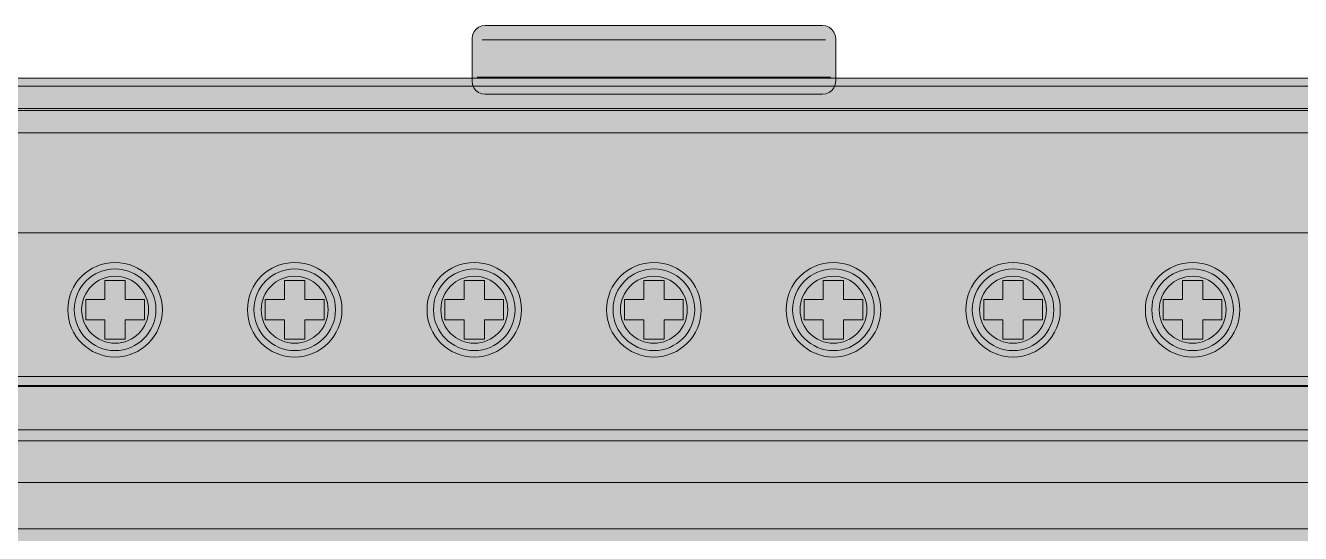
# Model space of a CAD drawing. Header units: millimetres. Extents: x 2517 to 4319, y 573 to 1664.
# Drawn here: x 2720.3 to 2783.4, y 676.3 to 701.4 of the extents above; entities that cross this region are included whole.
import ezdxf

# ---------------------------------------------------------------- set-up
doc = ezdxf.new("R2010")
doc.units = ezdxf.units.MM
for name, color, linetype, lineweight in [('EKF_DETAILS', 7, 'Continuous', 5), ('EKF_FILL', 7, 'Continuous', 5), ('EKF_OUTLINE', 7, 'Continuous', 13), ('EKF_TERMINALS', 7, 'Continuous', 5)]:
    doc.layers.add(name, color=color, linetype=linetype, lineweight=lineweight)

# ---------------------------------------------------------------- blocks, each defined once
blk = doc.blocks.new('EKF_CM_4x11')
at = {"layer": 'EKF_FILL', "true_color": 0x74745f}
blk.add_hatch(color=47, dxfattribs=at).paths.add_polyline_path([(61.6, 90.7), (61.768, 90.678), (61.925, 90.613), (62.06, 90.51), (62.163, 90.375), (62.228, 90.218), (62.25, 90.05), (62.25, 87.95), (62.228, 87.782), (62.163, 87.625), (62.06, 87.49), (61.925, 87.387), (61.768, 87.322), (61.6, 87.3), (44.9, 87.3), (44.732, 87.322), (44.575, 87.387), (44.44, 87.49), (44.337, 87.625), (44.272, 87.782), (44.25, 87.95), (44.25, 90.05), (44.272, 90.218), (44.337, 90.375), (44.44, 90.51), (44.575, 90.613), (44.732, 90.678), (44.9, 90.7)])
at = {"layer": 'EKF_FILL', "true_color": 0xe3e8e5}
blk.add_hatch(color=254, dxfattribs=at).paths.add_polyline_path([(105.3, 88.1), (105.611, 88.059), (105.9, 87.939), (106.149, 87.749), (106.339, 87.5), (106.459, 87.211), (106.5, 86.9), (106.5, 1.2), (106.459, 0.889), (106.339, 0.6), (106.149, 0.351), (105.9, 0.161), (105.611, 0.041), (105.3, 0), (1.2, 0), (0.889, 0.041), (0.6, 0.161), (0.351, 0.351), (0.161, 0.6), (0.041, 0.889), (0, 1.2), (0, 86.9), (0.041, 87.211), (0.161, 87.5), (0.351, 87.749), (0.6, 87.939), (0.889, 88.059), (1.2, 88.1)])
at = {"layer": 'EKF_FILL', "true_color": 0x55564e}
blk.add_hatch(color=251, dxfattribs=at).paths.add_polyline_path([(103.3, 87.7), (103.481, 87.676), (103.65, 87.606), (103.795, 87.495), (103.906, 87.35), (103.976, 87.181), (104, 87), (104, 1.4), (103.976, 1.219), (103.906, 1.05), (103.795, 0.905), (103.65, 0.794), (103.481, 0.724), (103.3, 0.7), (3.2, 0.7), (3.019, 0.724), (2.85, 0.794), (2.705, 0.905), (2.594, 1.05), (2.524, 1.219), (2.5, 1.4), (2.5, 87), (2.524, 87.181), (2.594, 87.35), (2.705, 87.495), (2.85, 87.606), (3.019, 87.676), (3.2, 87.7)])
at = {"layer": 'EKF_FILL', "true_color": 0x797c6b}
blk.add_hatch(color=8, dxfattribs=at).paths.add_polyline_path([(3.5, 87.7), (103, 87.7), (103, 86.6), (3.5, 86.6)])
at = {"layer": 'EKF_FILL', "true_color": 0x8b8e81}
for points in [[(3.3, 86.9), (103.2, 86.9), (103.2, 85.7), (3.3, 85.7)], [(3.3, 67.3), (103.2, 67.3), (103.2, 66.1), (3.3, 66.1)]]:
    blk.add_hatch(color=252, dxfattribs=at).paths.add_polyline_path(points)
at = {"layer": 'EKF_FILL', "true_color": 0x66665a}
blk.add_hatch(color=251, dxfattribs=at).paths.add_polyline_path([(102.1, 86.5), (102.204, 86.486), (102.3, 86.446), (102.383, 86.383), (102.446, 86.3), (102.486, 86.204), (102.5, 86.1), (102.5, 2.3), (102.486, 2.196), (102.446, 2.1), (102.383, 2.017), (102.3, 1.954), (102.204, 1.914), (102.1, 1.9), (4.4, 1.9), (4.296, 1.914), (4.2, 1.954), (4.117, 2.017), (4.054, 2.1), (4.014, 2.196), (4, 2.3), (4, 86.1), (4.014, 86.204), (4.054, 86.3), (4.117, 86.383), (4.2, 86.446), (4.296, 86.486), (4.4, 86.5)])
at = {"layer": 'EKF_FILL', "true_color": 0x8b805d}
blk.add_hatch(color=45, dxfattribs=at).paths.add_polyline_path([(100, 80.442), (100.104, 80.428), (100.2, 80.388), (100.283, 80.324), (100.346, 80.242), (100.386, 80.145), (100.4, 80.041), (100.4, 73.242), (100.386, 73.138), (100.346, 73.041), (100.283, 72.959), (100.2, 72.895), (100.104, 72.855), (100, 72.841), (6.5, 72.841), (6.396, 72.855), (6.3, 72.895), (6.217, 72.959), (6.154, 73.041), (6.114, 73.138), (6.1, 73.242), (6.1, 80.041), (6.114, 80.145), (6.154, 80.242), (6.217, 80.324), (6.3, 80.388), (6.396, 80.428), (6.5, 80.442)])
at = {"layer": 'EKF_FILL', "true_color": 0x625f4e}
for points in [[(28.92, 76.642), (28.9, 76.336), (28.84, 76.036), (28.742, 75.746), (28.606, 75.472), (28.436, 75.217), (28.235, 74.987), (28.005, 74.785), (27.75, 74.615), (27.475, 74.48), (27.186, 74.381), (26.885, 74.322), (26.58, 74.302), (26.275, 74.322), (25.974, 74.381), (25.685, 74.48), (25.41, 74.615), (25.155, 74.785), (24.925, 74.987), (24.724, 75.217), (24.554, 75.472), (24.418, 75.746), (24.32, 76.036), (24.26, 76.336), (24.24, 76.642), (24.26, 76.947), (24.32, 77.247), (24.418, 77.537), (24.554, 77.811), (24.724, 78.066), (24.925, 78.296), (25.155, 78.498), (25.41, 78.668), (25.685, 78.803), (25.974, 78.902), (26.275, 78.961), (26.58, 78.981), (26.885, 78.961), (27.186, 78.902), (27.475, 78.803), (27.75, 78.668), (28.005, 78.498), (28.235, 78.296), (28.436, 78.066), (28.606, 77.811), (28.742, 77.537), (28.84, 77.247), (28.9, 76.947)], [(37.81, 76.642), (37.79, 76.336), (37.73, 76.036), (37.632, 75.746), (37.496, 75.472), (37.326, 75.217), (37.125, 74.987), (36.895, 74.785), (36.64, 74.615), (36.365, 74.48), (36.076, 74.381), (35.775, 74.322), (35.47, 74.302), (35.165, 74.322), (34.864, 74.381), (34.575, 74.48), (34.3, 74.615), (34.045, 74.785), (33.815, 74.987), (33.614, 75.217), (33.444, 75.472), (33.308, 75.746), (33.21, 76.036), (33.15, 76.336), (33.13, 76.642), (33.15, 76.947), (33.21, 77.247), (33.308, 77.537), (33.444, 77.811), (33.614, 78.066), (33.815, 78.296), (34.045, 78.498), (34.3, 78.668), (34.575, 78.803), (34.864, 78.902), (35.165, 78.961), (35.47, 78.981), (35.775, 78.961), (36.076, 78.902), (36.365, 78.803), (36.64, 78.668), (36.895, 78.498), (37.125, 78.296), (37.326, 78.066), (37.496, 77.811), (37.632, 77.537), (37.73, 77.247), (37.79, 76.947)], [(46.7, 76.642), (46.68, 76.336), (46.62, 76.036), (46.522, 75.746), (46.386, 75.472), (46.216, 75.217), (46.015, 74.987), (45.785, 74.785), (45.53, 74.615), (45.255, 74.48), (44.966, 74.381), (44.665, 74.322), (44.36, 74.302), (44.055, 74.322), (43.754, 74.381), (43.465, 74.48), (43.19, 74.615), (42.935, 74.785), (42.705, 74.987), (42.504, 75.217), (42.334, 75.472), (42.198, 75.746), (42.1, 76.036), (42.04, 76.336), (42.02, 76.642), (42.04, 76.947), (42.1, 77.247), (42.198, 77.537), (42.334, 77.811), (42.504, 78.066), (42.705, 78.296), (42.935, 78.498), (43.19, 78.668), (43.465, 78.803), (43.754, 78.902), (44.055, 78.961), (44.36, 78.981), (44.665, 78.961), (44.966, 78.902), (45.255, 78.803), (45.53, 78.668), (45.785, 78.498), (46.015, 78.296), (46.216, 78.066), (46.386, 77.811), (46.522, 77.537), (46.62, 77.247), (46.68, 76.947)], [(55.59, 76.642), (55.57, 76.336), (55.51, 76.036), (55.412, 75.746), (55.276, 75.472), (55.106, 75.217), (54.905, 74.987), (54.675, 74.785), (54.42, 74.615), (54.145, 74.48), (53.856, 74.381), (53.555, 74.322), (53.25, 74.302), (52.945, 74.322), (52.644, 74.381), (52.355, 74.48), (52.08, 74.615), (51.825, 74.785), (51.595, 74.987), (51.394, 75.217), (51.224, 75.472), (51.088, 75.746), (50.99, 76.036), (50.93, 76.336), (50.91, 76.642), (50.93, 76.947), (50.99, 77.247), (51.088, 77.537), (51.224, 77.811), (51.394, 78.066), (51.595, 78.296), (51.825, 78.498), (52.08, 78.668), (52.355, 78.803), (52.644, 78.902), (52.945, 78.961), (53.25, 78.981), (53.555, 78.961), (53.856, 78.902), (54.145, 78.803), (54.42, 78.668), (54.675, 78.498), (54.905, 78.296), (55.106, 78.066), (55.276, 77.811), (55.412, 77.537), (55.51, 77.247), (55.57, 76.947)], [(64.48, 76.642), (64.46, 76.336), (64.4, 76.036), (64.302, 75.746), (64.166, 75.472), (63.996, 75.217), (63.795, 74.987), (63.565, 74.785), (63.31, 74.615), (63.035, 74.48), (62.746, 74.381), (62.445, 74.322), (62.14, 74.302), (61.835, 74.322), (61.534, 74.381), (61.245, 74.48), (60.97, 74.615), (60.715, 74.785), (60.485, 74.987), (60.284, 75.217), (60.114, 75.472), (59.978, 75.746), (59.88, 76.036), (59.82, 76.336), (59.8, 76.642), (59.82, 76.947), (59.88, 77.247), (59.978, 77.537), (60.114, 77.811), (60.284, 78.066), (60.485, 78.296), (60.715, 78.498), (60.97, 78.668), (61.245, 78.803), (61.534, 78.902), (61.835, 78.961), (62.14, 78.981), (62.445, 78.961), (62.746, 78.902), (63.035, 78.803), (63.31, 78.668), (63.565, 78.498), (63.795, 78.296), (63.996, 78.066), (64.166, 77.811), (64.302, 77.537), (64.4, 77.247), (64.46, 76.947)], [(73.37, 76.642), (73.35, 76.336), (73.29, 76.036), (73.192, 75.746), (73.056, 75.472), (72.886, 75.217), (72.685, 74.987), (72.455, 74.785), (72.2, 74.615), (71.925, 74.48), (71.636, 74.381), (71.335, 74.322), (71.03, 74.302), (70.725, 74.322), (70.424, 74.381), (70.135, 74.48), (69.86, 74.615), (69.605, 74.785), (69.375, 74.987), (69.174, 75.217), (69.004, 75.472), (68.868, 75.746), (68.77, 76.036), (68.71, 76.336), (68.69, 76.642), (68.71, 76.947), (68.77, 77.247), (68.868, 77.537), (69.004, 77.811), (69.174, 78.066), (69.375, 78.296), (69.605, 78.498), (69.86, 78.668), (70.135, 78.803), (70.424, 78.902), (70.725, 78.961), (71.03, 78.981), (71.335, 78.961), (71.636, 78.902), (71.925, 78.803), (72.2, 78.668), (72.455, 78.498), (72.685, 78.296), (72.886, 78.066), (73.056, 77.811), (73.192, 77.537), (73.29, 77.247), (73.35, 76.947)], [(82.26, 76.642), (82.24, 76.336), (82.18, 76.036), (82.082, 75.746), (81.946, 75.472), (81.776, 75.217), (81.575, 74.987), (81.345, 74.785), (81.09, 74.615), (80.815, 74.48), (80.526, 74.381), (80.225, 74.322), (79.92, 74.302), (79.615, 74.322), (79.314, 74.381), (79.025, 74.48), (78.75, 74.615), (78.495, 74.785), (78.265, 74.987), (78.064, 75.217), (77.894, 75.472), (77.758, 75.746), (77.66, 76.036), (77.6, 76.336), (77.58, 76.642), (77.6, 76.947), (77.66, 77.247), (77.758, 77.537), (77.894, 77.811), (78.064, 78.066), (78.265, 78.296), (78.495, 78.498), (78.75, 78.668), (79.025, 78.803), (79.314, 78.902), (79.615, 78.961), (79.92, 78.981), (80.225, 78.961), (80.526, 78.902), (80.815, 78.803), (81.09, 78.668), (81.345, 78.498), (81.575, 78.296), (81.776, 78.066), (81.946, 77.811), (82.082, 77.537), (82.18, 77.247), (82.24, 76.947)]]:
    blk.add_hatch(color=251, dxfattribs=at).paths.add_polyline_path(points)
at = {"layer": 'EKF_FILL', "true_color": 0x909087}
for points in [[(28.6, 76.642), (28.583, 76.378), (28.531, 76.119), (28.446, 75.868), (28.329, 75.632), (28.183, 75.412), (28.008, 75.213), (27.81, 75.039), (27.59, 74.892), (27.353, 74.775), (27.103, 74.69), (26.844, 74.639), (26.58, 74.621), (26.316, 74.639), (26.057, 74.69), (25.807, 74.775), (25.57, 74.892), (25.35, 75.039), (25.152, 75.213), (24.977, 75.412), (24.831, 75.632), (24.714, 75.868), (24.629, 76.119), (24.577, 76.378), (24.56, 76.642), (24.577, 76.905), (24.629, 77.164), (24.714, 77.415), (24.831, 77.651), (24.977, 77.871), (25.152, 78.07), (25.35, 78.244), (25.57, 78.391), (25.807, 78.508), (26.057, 78.593), (26.316, 78.644), (26.58, 78.662), (26.844, 78.644), (27.103, 78.593), (27.353, 78.508), (27.59, 78.391), (27.81, 78.244), (28.008, 78.07), (28.183, 77.871), (28.329, 77.651), (28.446, 77.415), (28.531, 77.164), (28.583, 76.905)], [(37.49, 76.642), (37.473, 76.378), (37.421, 76.119), (37.336, 75.868), (37.219, 75.632), (37.073, 75.412), (36.898, 75.213), (36.7, 75.039), (36.48, 74.892), (36.243, 74.775), (35.993, 74.69), (35.734, 74.639), (35.47, 74.621), (35.206, 74.639), (34.947, 74.69), (34.697, 74.775), (34.46, 74.892), (34.24, 75.039), (34.042, 75.213), (33.867, 75.412), (33.721, 75.632), (33.604, 75.868), (33.519, 76.119), (33.467, 76.378), (33.45, 76.642), (33.467, 76.905), (33.519, 77.164), (33.604, 77.415), (33.721, 77.651), (33.867, 77.871), (34.042, 78.07), (34.24, 78.244), (34.46, 78.391), (34.697, 78.508), (34.947, 78.593), (35.206, 78.644), (35.47, 78.662), (35.734, 78.644), (35.993, 78.593), (36.243, 78.508), (36.48, 78.391), (36.7, 78.244), (36.898, 78.07), (37.073, 77.871), (37.219, 77.651), (37.336, 77.415), (37.421, 77.164), (37.473, 76.905)], [(46.38, 76.642), (46.363, 76.378), (46.311, 76.119), (46.226, 75.868), (46.109, 75.632), (45.963, 75.412), (45.788, 75.213), (45.59, 75.039), (45.37, 74.892), (45.133, 74.775), (44.883, 74.69), (44.624, 74.639), (44.36, 74.621), (44.096, 74.639), (43.837, 74.69), (43.587, 74.775), (43.35, 74.892), (43.13, 75.039), (42.932, 75.213), (42.757, 75.412), (42.611, 75.632), (42.494, 75.868), (42.409, 76.119), (42.357, 76.378), (42.34, 76.642), (42.357, 76.905), (42.409, 77.164), (42.494, 77.415), (42.611, 77.651), (42.757, 77.871), (42.932, 78.07), (43.13, 78.244), (43.35, 78.391), (43.587, 78.508), (43.837, 78.593), (44.096, 78.644), (44.36, 78.662), (44.624, 78.644), (44.883, 78.593), (45.133, 78.508), (45.37, 78.391), (45.59, 78.244), (45.788, 78.07), (45.963, 77.871), (46.109, 77.651), (46.226, 77.415), (46.311, 77.164), (46.363, 76.905)], [(55.27, 76.642), (55.253, 76.378), (55.201, 76.119), (55.116, 75.868), (54.999, 75.632), (54.853, 75.412), (54.678, 75.213), (54.48, 75.039), (54.26, 74.892), (54.023, 74.775), (53.773, 74.69), (53.514, 74.639), (53.25, 74.621), (52.986, 74.639), (52.727, 74.69), (52.477, 74.775), (52.24, 74.892), (52.02, 75.039), (51.822, 75.213), (51.647, 75.412), (51.501, 75.632), (51.384, 75.868), (51.299, 76.119), (51.247, 76.378), (51.23, 76.642), (51.247, 76.905), (51.299, 77.164), (51.384, 77.415), (51.501, 77.651), (51.647, 77.871), (51.822, 78.07), (52.02, 78.244), (52.24, 78.391), (52.477, 78.508), (52.727, 78.593), (52.986, 78.644), (53.25, 78.662), (53.514, 78.644), (53.773, 78.593), (54.023, 78.508), (54.26, 78.391), (54.48, 78.244), (54.678, 78.07), (54.853, 77.871), (54.999, 77.651), (55.116, 77.415), (55.201, 77.164), (55.253, 76.905)], [(64.16, 76.642), (64.143, 76.378), (64.091, 76.119), (64.006, 75.868), (63.889, 75.632), (63.743, 75.412), (63.568, 75.213), (63.37, 75.039), (63.15, 74.892), (62.913, 74.775), (62.663, 74.69), (62.404, 74.639), (62.14, 74.621), (61.876, 74.639), (61.617, 74.69), (61.367, 74.775), (61.13, 74.892), (60.91, 75.039), (60.712, 75.213), (60.537, 75.412), (60.391, 75.632), (60.274, 75.868), (60.189, 76.119), (60.137, 76.378), (60.12, 76.642), (60.137, 76.905), (60.189, 77.164), (60.274, 77.415), (60.391, 77.651), (60.537, 77.871), (60.712, 78.07), (60.91, 78.244), (61.13, 78.391), (61.367, 78.508), (61.617, 78.593), (61.876, 78.644), (62.14, 78.662), (62.404, 78.644), (62.663, 78.593), (62.913, 78.508), (63.15, 78.391), (63.37, 78.244), (63.568, 78.07), (63.743, 77.871), (63.889, 77.651), (64.006, 77.415), (64.091, 77.164), (64.143, 76.905)], [(73.05, 76.642), (73.033, 76.378), (72.981, 76.119), (72.896, 75.868), (72.779, 75.632), (72.633, 75.412), (72.458, 75.213), (72.26, 75.039), (72.04, 74.892), (71.803, 74.775), (71.553, 74.69), (71.294, 74.639), (71.03, 74.621), (70.766, 74.639), (70.507, 74.69), (70.257, 74.775), (70.02, 74.892), (69.8, 75.039), (69.602, 75.213), (69.427, 75.412), (69.281, 75.632), (69.164, 75.868), (69.079, 76.119), (69.027, 76.378), (69.01, 76.642), (69.027, 76.905), (69.079, 77.164), (69.164, 77.415), (69.281, 77.651), (69.427, 77.871), (69.602, 78.07), (69.8, 78.244), (70.02, 78.391), (70.257, 78.508), (70.507, 78.593), (70.766, 78.644), (71.03, 78.662), (71.294, 78.644), (71.553, 78.593), (71.803, 78.508), (72.04, 78.391), (72.26, 78.244), (72.458, 78.07), (72.633, 77.871), (72.779, 77.651), (72.896, 77.415), (72.981, 77.164), (73.033, 76.905)], [(81.94, 76.642), (81.923, 76.378), (81.871, 76.119), (81.786, 75.868), (81.669, 75.632), (81.523, 75.412), (81.348, 75.213), (81.15, 75.039), (80.93, 74.892), (80.693, 74.775), (80.443, 74.69), (80.184, 74.639), (79.92, 74.621), (79.656, 74.639), (79.397, 74.69), (79.147, 74.775), (78.91, 74.892), (78.69, 75.039), (78.492, 75.213), (78.317, 75.412), (78.171, 75.632), (78.054, 75.868), (77.969, 76.119), (77.917, 76.378), (77.9, 76.642), (77.917, 76.905), (77.969, 77.164), (78.054, 77.415), (78.171, 77.651), (78.317, 77.871), (78.492, 78.07), (78.69, 78.244), (78.91, 78.391), (79.147, 78.508), (79.397, 78.593), (79.656, 78.644), (79.92, 78.662), (80.184, 78.644), (80.443, 78.593), (80.693, 78.508), (80.93, 78.391), (81.15, 78.244), (81.348, 78.07), (81.523, 77.871), (81.669, 77.651), (81.786, 77.415), (81.871, 77.164), (81.923, 76.905)]]:
    blk.add_hatch(color=252, dxfattribs=at).paths.add_polyline_path(points)
at = {"layer": 'EKF_FILL', "true_color": 0x797d75}
for points in [[(28.236, 76.642), (28.222, 76.425), (28.18, 76.213), (28.11, 76.008), (28.014, 75.813), (27.894, 75.633), (27.751, 75.47), (27.588, 75.327), (27.408, 75.207), (27.214, 75.111), (27.009, 75.042), (26.796, 74.999), (26.58, 74.985), (26.364, 74.999), (26.151, 75.042), (25.946, 75.111), (25.752, 75.207), (25.572, 75.327), (25.409, 75.47), (25.266, 75.633), (25.146, 75.813), (25.05, 76.008), (24.98, 76.213), (24.938, 76.425), (24.924, 76.642), (24.938, 76.858), (24.98, 77.07), (25.05, 77.275), (25.146, 77.47), (25.266, 77.65), (25.409, 77.813), (25.572, 77.956), (25.752, 78.076), (25.946, 78.172), (26.151, 78.241), (26.364, 78.284), (26.58, 78.298), (26.796, 78.284), (27.009, 78.241), (27.214, 78.172), (27.408, 78.076), (27.588, 77.956), (27.751, 77.813), (27.894, 77.65), (28.014, 77.47), (28.11, 77.275), (28.18, 77.07), (28.222, 76.858)], [(37.126, 76.642), (37.112, 76.425), (37.07, 76.213), (37, 76.008), (36.904, 75.813), (36.784, 75.633), (36.641, 75.47), (36.478, 75.327), (36.298, 75.207), (36.104, 75.111), (35.899, 75.042), (35.686, 74.999), (35.47, 74.985), (35.254, 74.999), (35.041, 75.042), (34.836, 75.111), (34.642, 75.207), (34.462, 75.327), (34.299, 75.47), (34.156, 75.633), (34.036, 75.813), (33.94, 76.008), (33.87, 76.213), (33.828, 76.425), (33.814, 76.642), (33.828, 76.858), (33.87, 77.07), (33.94, 77.275), (34.036, 77.47), (34.156, 77.65), (34.299, 77.813), (34.462, 77.956), (34.642, 78.076), (34.836, 78.172), (35.041, 78.241), (35.254, 78.284), (35.47, 78.298), (35.686, 78.284), (35.899, 78.241), (36.104, 78.172), (36.298, 78.076), (36.478, 77.956), (36.641, 77.813), (36.784, 77.65), (36.904, 77.47), (37, 77.275), (37.07, 77.07), (37.112, 76.858)], [(46.016, 76.642), (46.002, 76.425), (45.96, 76.213), (45.89, 76.008), (45.794, 75.813), (45.674, 75.633), (45.531, 75.47), (45.368, 75.327), (45.188, 75.207), (44.994, 75.111), (44.789, 75.042), (44.576, 74.999), (44.36, 74.985), (44.144, 74.999), (43.931, 75.042), (43.726, 75.111), (43.532, 75.207), (43.352, 75.327), (43.189, 75.47), (43.046, 75.633), (42.926, 75.813), (42.83, 76.008), (42.76, 76.213), (42.718, 76.425), (42.704, 76.642), (42.718, 76.858), (42.76, 77.07), (42.83, 77.275), (42.926, 77.47), (43.046, 77.65), (43.189, 77.813), (43.352, 77.956), (43.532, 78.076), (43.726, 78.172), (43.931, 78.241), (44.144, 78.284), (44.36, 78.298), (44.576, 78.284), (44.789, 78.241), (44.994, 78.172), (45.188, 78.076), (45.368, 77.956), (45.531, 77.813), (45.674, 77.65), (45.794, 77.47), (45.89, 77.275), (45.96, 77.07), (46.002, 76.858)], [(54.906, 76.642), (54.892, 76.425), (54.85, 76.213), (54.78, 76.008), (54.684, 75.813), (54.564, 75.633), (54.421, 75.47), (54.258, 75.327), (54.078, 75.207), (53.884, 75.111), (53.679, 75.042), (53.466, 74.999), (53.25, 74.985), (53.034, 74.999), (52.821, 75.042), (52.616, 75.111), (52.422, 75.207), (52.242, 75.327), (52.079, 75.47), (51.936, 75.633), (51.816, 75.813), (51.72, 76.008), (51.65, 76.213), (51.608, 76.425), (51.594, 76.642), (51.608, 76.858), (51.65, 77.07), (51.72, 77.275), (51.816, 77.47), (51.936, 77.65), (52.079, 77.813), (52.242, 77.956), (52.422, 78.076), (52.616, 78.172), (52.821, 78.241), (53.034, 78.284), (53.25, 78.298), (53.466, 78.284), (53.679, 78.241), (53.884, 78.172), (54.078, 78.076), (54.258, 77.956), (54.421, 77.813), (54.564, 77.65), (54.684, 77.47), (54.78, 77.275), (54.85, 77.07), (54.892, 76.858)], [(63.796, 76.642), (63.782, 76.425), (63.74, 76.213), (63.67, 76.008), (63.574, 75.813), (63.454, 75.633), (63.311, 75.47), (63.148, 75.327), (62.968, 75.207), (62.774, 75.111), (62.569, 75.042), (62.356, 74.999), (62.14, 74.985), (61.924, 74.999), (61.711, 75.042), (61.506, 75.111), (61.312, 75.207), (61.132, 75.327), (60.969, 75.47), (60.826, 75.633), (60.706, 75.813), (60.61, 76.008), (60.54, 76.213), (60.498, 76.425), (60.484, 76.642), (60.498, 76.858), (60.54, 77.07), (60.61, 77.275), (60.706, 77.47), (60.826, 77.65), (60.969, 77.813), (61.132, 77.956), (61.312, 78.076), (61.506, 78.172), (61.711, 78.241), (61.924, 78.284), (62.14, 78.298), (62.356, 78.284), (62.569, 78.241), (62.774, 78.172), (62.968, 78.076), (63.148, 77.956), (63.311, 77.813), (63.454, 77.65), (63.574, 77.47), (63.67, 77.275), (63.74, 77.07), (63.782, 76.858)], [(72.686, 76.642), (72.672, 76.425), (72.63, 76.213), (72.56, 76.008), (72.464, 75.813), (72.344, 75.633), (72.201, 75.47), (72.038, 75.327), (71.858, 75.207), (71.664, 75.111), (71.459, 75.042), (71.246, 74.999), (71.03, 74.985), (70.814, 74.999), (70.601, 75.042), (70.396, 75.111), (70.202, 75.207), (70.022, 75.327), (69.859, 75.47), (69.716, 75.633), (69.596, 75.813), (69.5, 76.008), (69.43, 76.213), (69.388, 76.425), (69.374, 76.642), (69.388, 76.858), (69.43, 77.07), (69.5, 77.275), (69.596, 77.47), (69.716, 77.65), (69.859, 77.813), (70.022, 77.956), (70.202, 78.076), (70.396, 78.172), (70.601, 78.241), (70.814, 78.284), (71.03, 78.298), (71.246, 78.284), (71.459, 78.241), (71.664, 78.172), (71.858, 78.076), (72.038, 77.956), (72.201, 77.813), (72.344, 77.65), (72.464, 77.47), (72.56, 77.275), (72.63, 77.07), (72.672, 76.858)], [(81.576, 76.642), (81.562, 76.425), (81.52, 76.213), (81.45, 76.008), (81.354, 75.813), (81.234, 75.633), (81.091, 75.47), (80.928, 75.327), (80.748, 75.207), (80.554, 75.111), (80.349, 75.042), (80.136, 74.999), (79.92, 74.985), (79.704, 74.999), (79.491, 75.042), (79.286, 75.111), (79.092, 75.207), (78.912, 75.327), (78.749, 75.47), (78.606, 75.633), (78.486, 75.813), (78.39, 76.008), (78.32, 76.213), (78.278, 76.425), (78.264, 76.642), (78.278, 76.858), (78.32, 77.07), (78.39, 77.275), (78.486, 77.47), (78.606, 77.65), (78.749, 77.813), (78.912, 77.956), (79.092, 78.076), (79.286, 78.172), (79.491, 78.241), (79.704, 78.284), (79.92, 78.298), (80.136, 78.284), (80.349, 78.241), (80.554, 78.172), (80.748, 78.076), (80.928, 77.956), (81.091, 77.813), (81.234, 77.65), (81.354, 77.47), (81.45, 77.275), (81.52, 77.07), (81.562, 76.858)]]:
    blk.add_hatch(color=8, dxfattribs=at).paths.add_polyline_path(points)
at = {"layer": 'EKF_FILL', "true_color": 0x40473f}
for points in [[(26.075, 78.096), (27.085, 78.096), (27.085, 77.147), (28.034, 77.147), (28.034, 76.136), (27.085, 76.136), (27.085, 75.187), (26.075, 75.187), (26.075, 76.136), (25.126, 76.136), (25.126, 77.147), (26.075, 77.147)], [(34.965, 78.096), (35.975, 78.096), (35.975, 77.147), (36.924, 77.147), (36.924, 76.136), (35.975, 76.136), (35.975, 75.187), (34.965, 75.187), (34.965, 76.136), (34.016, 76.136), (34.016, 77.147), (34.965, 77.147)], [(43.855, 78.096), (44.865, 78.096), (44.865, 77.147), (45.814, 77.147), (45.814, 76.136), (44.865, 76.136), (44.865, 75.187), (43.855, 75.187), (43.855, 76.136), (42.906, 76.136), (42.906, 77.147), (43.855, 77.147)], [(52.745, 78.096), (53.755, 78.096), (53.755, 77.147), (54.704, 77.147), (54.704, 76.136), (53.755, 76.136), (53.755, 75.187), (52.745, 75.187), (52.745, 76.136), (51.796, 76.136), (51.796, 77.147), (52.745, 77.147)], [(61.635, 78.096), (62.645, 78.096), (62.645, 77.147), (63.594, 77.147), (63.594, 76.136), (62.645, 76.136), (62.645, 75.187), (61.635, 75.187), (61.635, 76.136), (60.686, 76.136), (60.686, 77.147), (61.635, 77.147)], [(70.525, 78.096), (71.535, 78.096), (71.535, 77.147), (72.484, 77.147), (72.484, 76.136), (71.535, 76.136), (71.535, 75.187), (70.525, 75.187), (70.525, 76.136), (69.576, 76.136), (69.576, 77.147), (70.525, 77.147)], [(79.415, 78.096), (80.425, 78.096), (80.425, 77.147), (81.374, 77.147), (81.374, 76.136), (80.425, 76.136), (80.425, 75.187), (79.415, 75.187), (79.415, 76.136), (78.466, 76.136), (78.466, 77.147), (79.415, 77.147)]]:
    blk.add_hatch(color=69, dxfattribs=at).paths.add_polyline_path(points)
at = {"layer": 'EKF_FILL', "true_color": 0x383e35}
blk.add_hatch(color=250, dxfattribs=at).paths.add_polyline_path([(3.1, 72.7), (103.4, 72.7), (103.4, 71.2), (3.1, 71.2)])
at = {"layer": 'EKF_FILL', "true_color": 0x343930}
blk.add_hatch(color=250, dxfattribs=at).paths.add_polyline_path([(1, 70.7), (105.5, 70.7), (105.5, 68.1), (1, 68.1)])
at = {"layer": 'EKF_DETAILS', "color": 253, "lineweight": 5, "true_color": 0xbeb69b}
blk.add_line((44.75, 90), (61.75, 90), dxfattribs=at)
at = {"layer": 'EKF_DETAILS', "color": 250, "lineweight": 5, "true_color": 0x292f27}
blk.add_line((44.5, 88.15), (62, 88.15), dxfattribs=at)
at = {"layer": 'EKF_DETAILS', "color": 253, "lineweight": 5, "true_color": 0xacafa4}
for p, q in [((4, 85.4), (102.5, 85.4)), ((4, 65.8), (102.5, 65.8))]:
    blk.add_line(p, q, dxfattribs=at)
at = {"layer": 'EKF_DETAILS', "color": 252, "lineweight": 5, "true_color": 0x9a9d8e}
blk.add_line((4, 72.9), (102.5, 72.9), dxfattribs=at)
at = {"layer": 'EKF_DETAILS', "color": 252, "lineweight": 5, "true_color": 0x8b9083}
blk.add_line((3, 70.15), (103.5, 70.15), dxfattribs=at)
at = {"layer": 'EKF_DETAILS', "color": 250, "lineweight": 5, "true_color": 0x31372c}
blk.add_lwpolyline([(61.6, 90.7), (61.768, 90.678), (61.925, 90.613), (62.06, 90.51), (62.163, 90.375), (62.228, 90.218), (62.25, 90.05), (62.25, 87.95), (62.228, 87.782), (62.163, 87.625), (62.06, 87.49), (61.925, 87.387), (61.768, 87.322), (61.6, 87.3), (44.9, 87.3), (44.732, 87.322), (44.575, 87.387), (44.44, 87.49), (44.337, 87.625), (44.272, 87.782), (44.25, 87.95), (44.25, 90.05), (44.272, 90.218), (44.337, 90.375), (44.44, 90.51), (44.575, 90.613), (44.732, 90.678), (44.9, 90.7)], close=True, dxfattribs=at)
at = {"layer": 'EKF_DETAILS', "color": 250, "lineweight": 5, "true_color": 0x282d29}
blk.add_lwpolyline([(103.3, 0.7), (3.2, 0.7), (3.019, 0.724), (2.85, 0.794), (2.705, 0.905), (2.594, 1.05), (2.524, 1.219), (2.5, 1.4), (2.5, 87), (2.524, 87.181), (2.594, 87.35), (2.705, 87.495), (2.85, 87.606), (3.019, 87.676), (3.2, 87.7), (103.3, 87.7)], dxfattribs=at)
at = {"layer": 'EKF_DETAILS', "color": 250, "lineweight": 5, "true_color": 0x30372f}
for points in [[(103.2, 70.7), (3.3, 70.7), (3.132, 70.722), (2.975, 70.787), (2.84, 70.89), (2.737, 71.025), (2.672, 71.182), (2.65, 71.35), (2.65, 87.05), (2.672, 87.218), (2.737, 87.375), (2.84, 87.51), (2.975, 87.613), (3.132, 87.678), (3.3, 87.7), (103.2, 87.7)], [(103.2, 23.5), (3.3, 23.5), (3.132, 23.522), (2.975, 23.587), (2.84, 23.69), (2.737, 23.825), (2.672, 23.982), (2.65, 24.15), (2.65, 67.45), (2.672, 67.618), (2.737, 67.775), (2.84, 67.91), (2.975, 68.013), (3.132, 68.078), (3.3, 68.1), (103.2, 68.1)]]:
    blk.add_lwpolyline(points, dxfattribs=at)
at = {"layer": 'EKF_DETAILS', "color": 250, "lineweight": 5, "true_color": 0x373e31}
blk.add_lwpolyline([(3.5, 87.7), (103, 87.7), (103, 86.6), (3.5, 86.6)], close=True, dxfattribs=at)
at = {"layer": 'EKF_DETAILS', "color": 252, "lineweight": 5, "true_color": 0x8e9188}
blk.add_lwpolyline([(102.1, 1.9), (4.4, 1.9), (4.296, 1.914), (4.2, 1.954), (4.117, 2.017), (4.054, 2.1), (4.014, 2.196), (4, 2.3), (4, 86.1), (4.014, 86.204), (4.054, 86.3), (4.117, 86.383), (4.2, 86.446), (4.296, 86.486), (4.4, 86.5), (102.1, 86.5)], dxfattribs=at)
at = {"layer": 'EKF_DETAILS', "color": 250, "lineweight": 5, "true_color": 0x292f28}
blk.add_lwpolyline([(1, 70.7), (105.5, 70.7), (105.5, 68.1), (1, 68.1)], close=True, dxfattribs=at)
at = {"layer": 'EKF_OUTLINE', "color": 250, "lineweight": 13, "true_color": 0x303733}
blk.add_lwpolyline([(105.3, 0), (1.2, 0), (0.889, 0.041), (0.6, 0.161), (0.351, 0.351), (0.161, 0.6), (0.041, 0.889), (0, 1.2), (0, 86.9), (0.041, 87.211), (0.161, 87.5), (0.351, 87.749), (0.6, 87.939), (0.889, 88.059), (1.2, 88.1), (105.3, 88.1)], dxfattribs=at)
at = {"layer": 'EKF_TERMINALS', "color": 33, "lineweight": 5, "true_color": 0xb1a078}
blk.add_line((6.6, 73.341), (99.9, 73.341), dxfattribs=at)
at = {"layer": 'EKF_TERMINALS', "color": 59, "lineweight": 5, "true_color": 0x4b4e3f}
blk.add_lwpolyline([(100, 72.841), (6.5, 72.841), (6.396, 72.855), (6.3, 72.895), (6.217, 72.959), (6.154, 73.041), (6.114, 73.138), (6.1, 73.242), (6.1, 80.041), (6.114, 80.145), (6.154, 80.242), (6.217, 80.324), (6.3, 80.388), (6.396, 80.428), (6.5, 80.442), (100, 80.442)], dxfattribs=at)
at = {"layer": 'EKF_TERMINALS', "color": 250, "lineweight": 5, "true_color": 0x333a33}
for points in [[(26.075, 78.096), (27.085, 78.096), (27.085, 77.147), (28.034, 77.147), (28.034, 76.136), (27.085, 76.136), (27.085, 75.187), (26.075, 75.187), (26.075, 76.136), (25.126, 76.136), (25.126, 77.147), (26.075, 77.147)], [(34.965, 78.096), (35.975, 78.096), (35.975, 77.147), (36.924, 77.147), (36.924, 76.136), (35.975, 76.136), (35.975, 75.187), (34.965, 75.187), (34.965, 76.136), (34.016, 76.136), (34.016, 77.147), (34.965, 77.147)], [(43.855, 78.096), (44.865, 78.096), (44.865, 77.147), (45.814, 77.147), (45.814, 76.136), (44.865, 76.136), (44.865, 75.187), (43.855, 75.187), (43.855, 76.136), (42.906, 76.136), (42.906, 77.147), (43.855, 77.147)], [(52.745, 78.096), (53.755, 78.096), (53.755, 77.147), (54.704, 77.147), (54.704, 76.136), (53.755, 76.136), (53.755, 75.187), (52.745, 75.187), (52.745, 76.136), (51.796, 76.136), (51.796, 77.147), (52.745, 77.147)], [(61.635, 78.096), (62.645, 78.096), (62.645, 77.147), (63.594, 77.147), (63.594, 76.136), (62.645, 76.136), (62.645, 75.187), (61.635, 75.187), (61.635, 76.136), (60.686, 76.136), (60.686, 77.147), (61.635, 77.147)], [(70.525, 78.096), (71.535, 78.096), (71.535, 77.147), (72.484, 77.147), (72.484, 76.136), (71.535, 76.136), (71.535, 75.187), (70.525, 75.187), (70.525, 76.136), (69.576, 76.136), (69.576, 77.147), (70.525, 77.147)], [(79.415, 78.096), (80.425, 78.096), (80.425, 77.147), (81.374, 77.147), (81.374, 76.136), (80.425, 76.136), (80.425, 75.187), (79.415, 75.187), (79.415, 76.136), (78.466, 76.136), (78.466, 77.147), (79.415, 77.147)]]:
    blk.add_lwpolyline(points, close=True, dxfattribs=at)
at = {"layer": 'EKF_TERMINALS', "color": 250, "lineweight": 5, "true_color": 0x383a35}
for centre, radius in [((26.58, 76.642), 2.34), ((35.47, 76.642), 2.34), ((44.36, 76.642), 2.34), ((53.25, 76.642), 2.34), ((62.14, 76.642), 2.34), ((71.03, 76.642), 2.34), ((79.92, 76.642), 2.34), ((26.58, 76.642), 2.02), ((26.58, 76.642), 1.656), ((35.47, 76.642), 2.02), ((35.47, 76.642), 1.656), ((44.36, 76.642), 2.02), ((44.36, 76.642), 1.656), ((53.25, 76.642), 2.02), ((53.25, 76.642), 1.656), ((62.14, 76.642), 2.02), ((62.14, 76.642), 1.656), ((71.03, 76.642), 2.02), ((71.03, 76.642), 1.656), ((79.92, 76.642), 2.02), ((79.92, 76.642), 1.656)]:
    blk.add_circle(centre, radius, dxfattribs=at)
blk = doc.blocks.new('*U41')
blk.add_blockref('EKF_CM_4x11', (0, 0))

msp = doc.modelspace()

# ---------------------------------------------------------------- block references
msp.add_blockref('*U41', (2698.15, 610.74))

doc.saveas('drawing.dxf')
